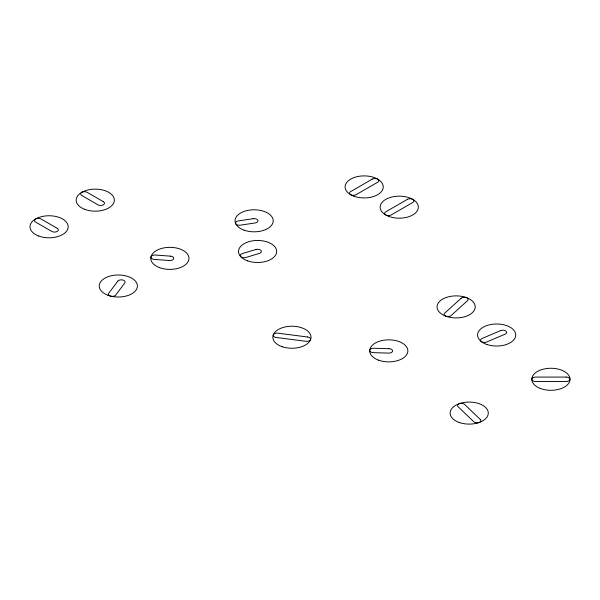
<?xml version="1.0" encoding="UTF-8"?>
<svg xmlns="http://www.w3.org/2000/svg" width="600" height="600" viewBox="0 0 600 600"><rect width="100%" height="100%" fill="white"/><g stroke="black" fill="none" stroke-linecap="round" stroke-linejoin="round"><path stroke-width="0.9" d="M117.788 281.16L108.705 293.303A3.817 2.205 0 0 0 110.692 296.197A3.817 2.205 0 0 0 115.71 295.05L124.8 282.915A3.817 2.205 0 0 0 122.805 280.013A3.817 2.205 0 0 0 117.788 281.16M461.123 298.275L444.713 313.14A3.817 2.205 0 0 0 445.882 316.185A3.817 2.205 0 0 0 451.155 315.51L467.558 300.638A3.817 2.205 0 0 0 466.395 297.6A3.817 2.205 0 0 0 461.123 298.275M372.263 179.123L350.67 191.587A3.817 2.205 0 0 0 350.67 194.708A3.817 2.205 0 0 0 356.07 194.708L377.663 182.235A3.817 2.205 0 0 0 377.663 179.123A3.817 2.205 0 0 0 372.263 179.123M407.355 199.38L385.763 211.845A3.817 2.205 0 0 0 385.763 214.965A3.817 2.205 0 0 0 391.162 214.965L412.755 202.5A3.817 2.205 0 0 0 412.755 199.38A3.817 2.205 0 0 0 407.355 199.38M500.543 330.623L482.092 338.468A3.817 2.205 0 0 0 481.283 341.543A3.817 2.205 0 0 0 486.615 342.015L505.065 334.178A3.817 2.205 0 0 0 505.875 331.095A3.817 2.205 0 0 0 500.543 330.623M255.877 249.487L242.34 253.583A3.817 2.205 0 0 0 240.63 256.538A3.817 2.205 0 0 0 245.752 257.52L259.29 253.433A3.817 2.205 0 0 0 261 250.478A3.817 2.205 0 0 0 255.877 249.487M253.118 218.7L238.327 220.913A3.817 2.205 0 0 0 235.673 223.635A3.817 2.205 0 0 0 240.375 225.165L255.173 222.945A3.817 2.205 0 0 0 257.82 220.23A3.817 2.205 0 0 0 253.118 218.7M566.183 377.077L535.643 377.077A3.817 2.205 0 0 0 531.825 379.282A3.817 2.205 0 0 0 535.643 381.487L566.183 381.487A3.817 2.205 0 0 0 570 379.282A3.817 2.205 0 0 0 566.183 377.077M388.89 348.69L373.62 348.248A3.817 2.205 0 0 0 369.712 350.4A3.817 2.205 0 0 0 373.44 352.657L388.702 353.1A3.817 2.205 0 0 0 392.61 350.947A3.817 2.205 0 0 0 388.89 348.69M170.46 256.147L155.303 255.038A3.817 2.205 0 0 0 150.975 256.897A3.817 2.205 0 0 0 154.2 259.395L169.358 260.513A3.817 2.205 0 0 0 173.685 258.653A3.817 2.205 0 0 0 170.46 256.147M307.642 337.005L277.837 333.173A3.817 2.205 0 0 0 273.3 334.868A3.817 2.205 0 0 0 276.24 337.478L306.045 341.317A3.817 2.205 0 0 0 310.575 339.623A3.817 2.205 0 0 0 307.642 337.005M103.343 201.683L87.15 192.337A3.817 2.205 0 0 0 81.75 192.337A3.817 2.205 0 0 0 81.75 195.45L97.942 204.803A3.817 2.205 0 0 0 103.343 204.803A3.817 2.205 0 0 0 103.343 201.683M57.21 228.322L41.01 218.97A3.817 2.205 0 0 0 35.61 218.97A3.817 2.205 0 0 0 35.61 222.09L51.81 231.435A3.817 2.205 0 0 0 57.21 231.435A3.817 2.205 0 0 0 57.21 228.322M480.345 419.513L464.603 404.4A3.817 2.205 0 0 0 459.36 403.65A3.817 2.205 0 0 0 458.062 406.673L473.805 421.785A3.817 2.205 0 0 0 479.048 422.535A3.817 2.205 0 0 0 480.345 419.513M353.468 196.035A19.087 11.018 0 0 0 383.205 187.695A19.087 11.018 0 0 0 355.822 177A19.087 11.018 0 0 0 353.468 196.035M388.56 216.3A19.087 11.018 0 0 0 418.298 207.96A19.087 11.018 0 0 0 390.915 197.257A19.087 11.018 0 0 0 388.56 216.3M459.18 422.467A19.087 11.018 0 0 0 488.28 413.415A19.087 11.018 0 0 0 460.155 403.388A19.087 11.018 0 0 0 459.18 422.467M486.975 344.513A19.087 11.018 0 0 0 515.737 335.1A19.087 11.018 0 0 0 487.245 325.425A19.087 11.018 0 0 0 486.975 344.513M378.562 360.165A19.087 11.018 0 0 0 407.857 351.315A19.087 11.018 0 0 0 379.935 341.093A19.087 11.018 0 0 0 378.562 360.165M282.337 346.77A19.087 11.018 0 0 0 311.025 337.282A19.087 11.018 0 0 0 282.45 327.683A19.087 11.018 0 0 0 282.337 346.77M445.5 316.043A19.087 11.018 0 0 0 475.185 307.635A19.087 11.018 0 0 0 447.728 297A19.087 11.018 0 0 0 445.5 316.043M540.217 388.41A19.087 11.018 0 0 0 569.955 380.07A19.087 11.018 0 0 0 542.572 369.368A19.087 11.018 0 0 0 540.217 388.41M38.415 235.913A19.087 11.018 0 0 0 68.13 227.542A19.087 11.018 0 0 0 40.718 216.87A19.087 11.018 0 0 0 38.415 235.913M84.585 209.288A19.087 11.018 0 0 0 114.3 200.917A19.087 11.018 0 0 0 86.887 190.245A19.087 11.018 0 0 0 84.585 209.288M107.903 295.237A19.087 11.018 0 0 0 137.377 286.59A19.087 11.018 0 0 0 109.672 276.173A19.087 11.018 0 0 0 107.903 295.237M159.39 267.57A19.087 11.018 0 0 0 188.94 259.005A19.087 11.018 0 0 0 161.325 248.513A19.087 11.018 0 0 0 159.39 267.57M247.725 260.91A19.087 11.018 0 0 0 276.675 251.692A19.087 11.018 0 0 0 248.37 241.83A19.087 11.018 0 0 0 247.725 260.91M244.215 230.22A19.087 11.018 0 0 0 273.202 221.048A19.087 11.018 0 0 0 244.95 211.132A19.087 11.018 0 0 0 244.215 230.22"/></g></svg>
